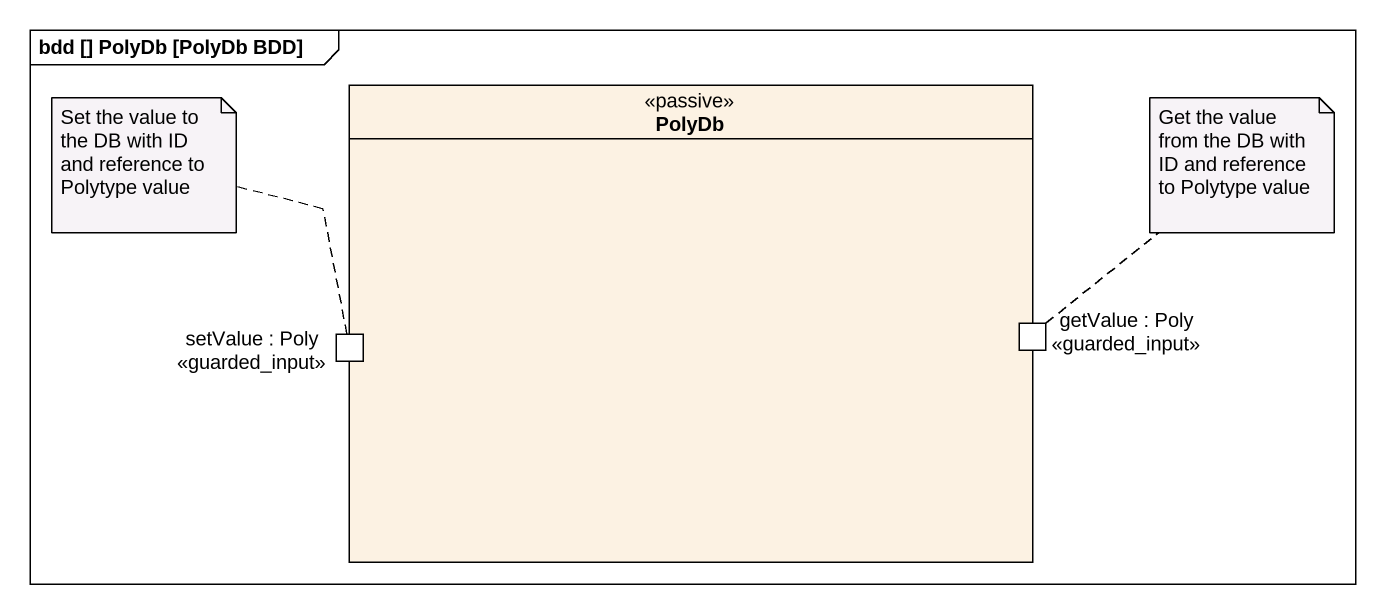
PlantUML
@startuml
mainframe bdd [] PolyDb [PolyDb BDD]
rectangle PolyDb <<passive>> {
  port "setValue : Poly <<guarded_input>>" as setValue_Poly_guarded_input
  port "getValue : Poly <<guarded_input>>" as getValue_Poly_guarded_input
}
note as N1
  Set the value to the DB with ID and reference to Polytype value
end note
N1 .. setValue_Poly_guarded_input
note as N2
  Get the value from the DB with ID and reference to Polytype value
end note
N2 .. getValue_Poly_guarded_input
@enduml
